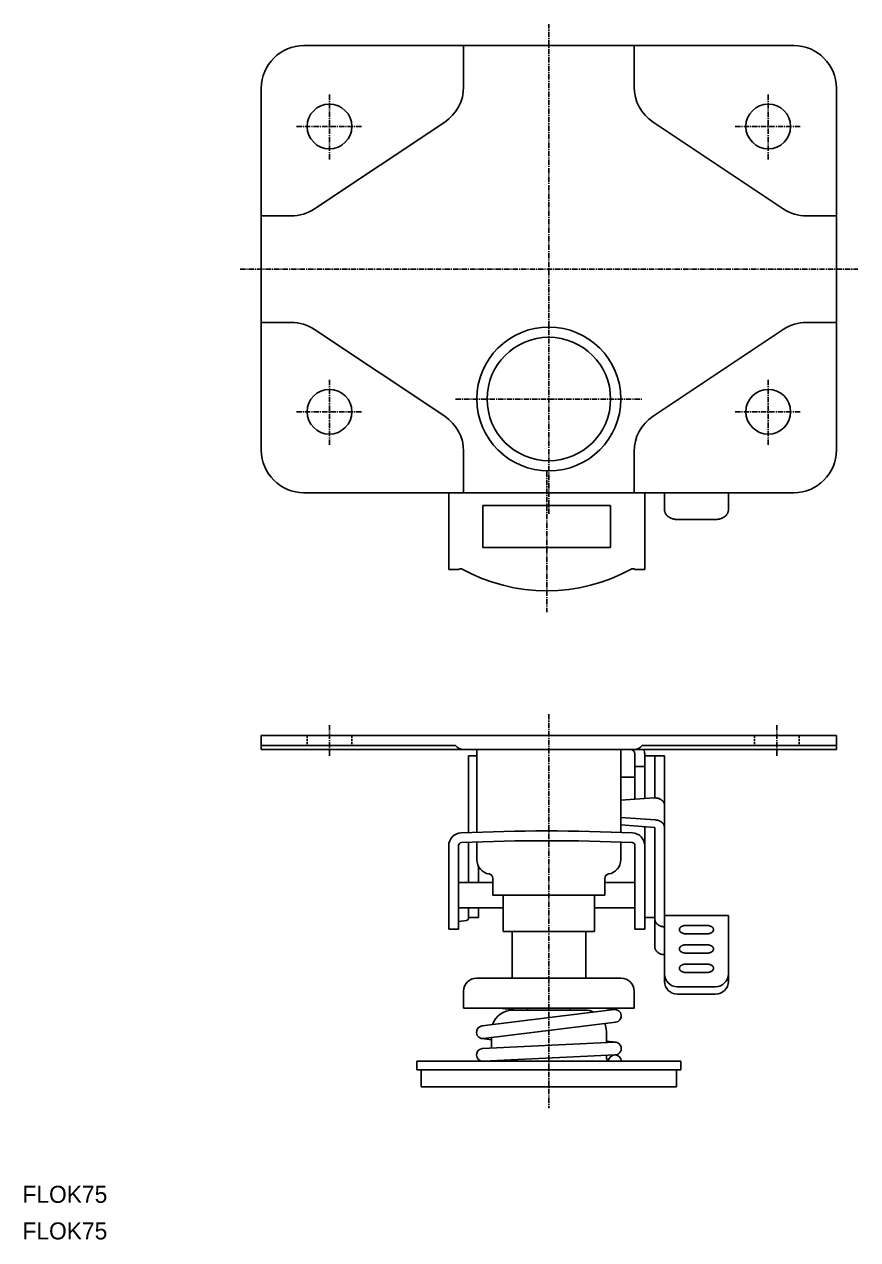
# Model space of a CAD drawing. Extents: x 0 to 501, y 0 to 285.
# Drawn here: x 0.4 to 196.1, y -0.1 to 285.4 of the extents above; entities that cross this region are included whole.
import ezdxf

# ---------------------------------------------------------------- set-up
doc = ezdxf.new("R2010")
doc.units = 0
doc.linetypes.add('CENTER', pattern=[2, 1.25, -0.25, 0.25, -0.25])
doc.linetypes.add('DASHED', pattern=[0.75, 0.5, -0.25])
doc.layers.get('0').update_dxf_attribs({"linetype": 'CONTINUOUS'})
doc.layers.add('CENTER', color=1, linetype='CENTER')

msp = doc.modelspace()

# ---------------------------------------------------------------- linework, layer by layer
at = {"color": 7, "linetype": 'CONTINUOUS'}
for p, q in [((66.08, 280.37), (181.08, 280.37)), ((103.58, 280.37), (103.58, 270.72)), ((143.58, 280.37), (143.58, 270.72)), ((56.08, 185.37), (56.08, 270.37)), ((191.08, 270.37), (191.08, 185.37)), ((99.13, 262.4), (68.6, 242.05)), ((148.04, 262.4), (178.56, 242.05)), ((56.08, 240.37), (63.05, 240.37)), ((191.08, 240.37), (184.11, 240.37)), ((56.08, 215.37), (63.05, 215.37)), ((191.08, 215.37), (184.11, 215.37)), ((99.13, 193.34), (68.6, 213.69)), ((148.04, 193.34), (178.56, 213.69)), ((103.58, 175.37), (103.58, 185.02)), ((143.58, 175.37), (143.58, 185.02)), ((181.08, 175.37), (66.08, 175.37)), ((100.08, 157.31), (100.08, 175.37)), ((146.08, 157.31), (146.08, 175.37)), ((150.73, 175.37), (150.73, 171.37)), ((165.73, 171.37), (165.73, 175.37)), ((138.08, 172.37), (108.08, 172.37)), ((108.08, 162.5), (108.08, 172.37)), ((138.08, 162.5), (138.08, 172.37)), ((153.73, 169.08), (162.73, 169.08)), ((108.08, 162.5), (138.08, 162.5)), ((102.38, 157.31), (100.08, 157.31)), ((143.78, 157.31), (146.08, 157.31)), ((191.08, 118.34), (56.08, 118.34)), ((56.08, 115.04), (56.08, 118.34)), ((191.08, 118.34), (191.08, 115.04)), ((101.69, 116.04), (56.08, 116.04)), ((191.08, 115.04), (56.08, 115.04)), ((106.68, 115.04), (106.68, 95.63)), ((140.48, 115.04), (140.48, 95.59)), ((191.08, 116.04), (145.48, 116.04)), ((106.68, 113.54), (104.73, 113.54)), ((104.73, 95.55), (104.73, 113.54)), ((143.78, 103.37), (143.78, 114.04)), ((146.08, 114.04), (146.08, 103.54)), ((146.13, 113.54), (148.43, 113.54)), ((146.13, 103.54), (146.13, 113.54)), ((148.43, 113.54), (150.73, 113.54)), ((148.43, 113.54), (148.43, 103.7)), ((150.73, 60.6), (150.73, 113.54)), ((143.78, 108.54), (140.48, 108.54)), ((146.08, 111.04), (143.78, 111.04)), ((146.08, 108.54), (146.13, 108.54)), ((140.48, 103.13), (148.21, 103.69)), ((140.48, 99.09), (148.65, 98.51)), ((140.48, 97.34), (148.43, 96.76)), ((146.13, 75.63), (146.13, 96.93)), ((148.43, 96.76), (148.43, 75.63)), ((100.08, 92.48), (100.08, 72.84)), ((102.38, 72.84), (102.38, 92.49)), ((104.68, 83.84), (104.68, 93.25)), ((104.73, 83.84), (104.73, 93.26)), ((106.68, 93.33), (106.68, 89.19)), ((140.48, 93.29), (140.48, 89.19)), ((143.78, 72.84), (143.78, 92.49)), ((146.08, 92.48), (146.08, 72.84)), ((107.03, 83.84), (107.03, 87.69)), ((102.38, 83.84), (110.43, 83.84)), ((110.43, 80.84), (110.43, 84.84)), ((136.73, 80.84), (136.73, 84.84)), ((143.78, 83.84), (136.73, 83.84)), ((110.43, 80.84), (136.73, 80.84)), ((112.88, 80.84), (112.88, 72.34)), ((134.28, 80.84), (134.28, 72.34)), ((102.38, 77.84), (112.88, 77.84)), ((104.68, 75.39), (104.68, 77.84)), ((104.73, 75.63), (104.73, 77.84)), ((107.03, 75.63), (107.03, 77.84)), ((134.28, 77.84), (143.78, 77.84)), ((102.38, 74.68), (104.24, 74.89)), ((107.03, 75.63), (104.73, 75.63)), ((148.43, 75.63), (146.13, 75.63)), ((148.43, 75.63), (148.43, 68.82)), ((150.73, 76.11), (165.73, 76.11)), ((165.73, 76.11), (165.73, 60.6)), ((100.08, 72.84), (102.38, 72.84)), ((112.88, 72.34), (134.28, 72.34)), ((114.93, 72.34), (114.93, 61.34)), ((132.23, 72.34), (132.23, 61.34)), ((146.08, 72.84), (143.78, 72.84)), ((155.73, 73.73), (160.73, 73.73)), ((160.73, 71.78), (155.73, 71.78)), ((155.73, 69.19), (160.73, 69.19)), ((160.73, 67.25), (155.73, 67.25)), ((155.73, 64.65), (160.73, 64.65)), ((140.58, 61.34), (106.58, 61.34)), ((160.73, 62.71), (155.73, 62.71)), ((103.58, 58.34), (103.58, 54.34)), ((143.58, 58.34), (143.58, 54.34)), ((153.73, 59.36), (162.73, 59.36)), ((162.73, 57.6), (153.73, 57.6)), ((103.58, 54.34), (143.58, 54.34)), ((116.08, 53.84), (112.03, 54.34)), ((118.58, 54.34), (118.58, 53.84)), ((128.58, 54.34), (128.58, 53.84)), ((136.48, 54.34), (139.27, 54)), ((107.9, 50.16), (138.9, 54)), ((115.08, 53.84), (132.08, 53.84)), ((139.27, 51.02), (108.27, 47.18)), ((137.08, 46.24), (137.08, 48.84)), ((110.08, 46.91), (107.9, 47.18)), ((108.01, 44.84), (139.01, 46.34)), ((110.08, 44.94), (110.08, 47.41)), ((137.08, 46.6), (139.27, 46.33)), ((139.16, 43.34), (108.16, 41.84)), ((137.08, 42.84), (137.08, 43.24)), ((92.58, 41.84), (154.58, 41.84)), ((92.58, 39.84), (92.58, 41.84)), ((154.58, 39.84), (154.58, 41.84)), ((92.58, 39.84), (154.58, 39.84)), ((93.58, 35.84), (93.58, 39.84)), ((153.58, 35.84), (153.58, 39.84)), ((153.58, 35.84), (93.58, 35.84))]:
    msp.add_line(p, q, dxfattribs=at)
at = {"color": 3, "linetype": 'DASHED'}
for p, q in [((66.83, 118.34), (66.83, 116.04)), ((77.33, 118.34), (77.33, 116.04)), ((171.83, 118.34), (171.83, 116.04)), ((182.33, 118.34), (182.33, 116.04))]:
    msp.add_line(p, q, dxfattribs=at)
at = {"color": 7, "linetype": 'CONTINUOUS'}
for points in [[(150.73, 171.37, 0), (150.73, 171.34, 0), (150.73, 171.31, 0), (150.74, 171.28, 0), (150.74, 171.26, 0), (150.74, 171.23, 0), (150.74, 171.2, 0), (150.74, 171.17, 0), (150.75, 171.15, 0), (150.75, 171.12, 0), (150.75, 171.09, 0), (150.76, 171.06, 0), (150.76, 171.03, 0), (150.77, 171.01, 0), (150.78, 170.98, 0), (150.78, 170.95, 0), (150.79, 170.92, 0), (150.8, 170.9, 0), (150.81, 170.87, 0), (150.81, 170.84, 0), (150.82, 170.81, 0), (150.83, 170.79, 0), (150.84, 170.76, 0), (150.85, 170.73, 0), (150.86, 170.71, 0), (150.87, 170.68, 0), (150.88, 170.65, 0), (150.9, 170.62, 0), (150.91, 170.6, 0), (150.92, 170.57, 0), (150.93, 170.55, 0), (150.95, 170.52, 0), (150.96, 170.49, 0), (150.97, 170.47, 0), (150.99, 170.44, 0), (151, 170.42, 0), (151.02, 170.39, 0), (151.04, 170.37, 0), (151.05, 170.34, 0), (151.07, 170.32, 0), (151.09, 170.29, 0), (151.1, 170.27, 0), (151.12, 170.24, 0), (151.14, 170.22, 0), (151.16, 170.19, 0), (151.18, 170.17, 0), (151.2, 170.15, 0), (151.22, 170.12, 0), (151.24, 170.1, 0), (151.26, 170.08, 0), (151.28, 170.05, 0), (151.3, 170.03, 0), (151.32, 170.01, 0), (151.34, 169.99, 0), (151.37, 169.96, 0), (151.39, 169.94, 0), (151.41, 169.92, 0), (151.44, 169.9, 0), (151.46, 169.88, 0), (151.49, 169.85, 0), (151.51, 169.84, 0), (151.53, 169.81, 0), (151.56, 169.79, 0), (151.59, 169.77, 0), (151.61, 169.75, 0), (151.64, 169.73, 0), (151.66, 169.71, 0), (151.69, 169.69, 0), (151.72, 169.68, 0), (151.75, 169.66, 0), (151.77, 169.64, 0), (151.8, 169.62, 0), (151.83, 169.6, 0), (151.86, 169.59, 0), (151.89, 169.57, 0), (151.92, 169.55, 0), (151.94, 169.53, 0), (151.97, 169.52, 0), (152, 169.5, 0), (152.03, 169.49, 0), (152.07, 169.47, 0), (152.1, 169.45, 0), (152.13, 169.44, 0), (152.16, 169.42, 0), (152.19, 169.41, 0), (152.22, 169.4, 0), (152.25, 169.38, 0), (152.29, 169.37, 0), (152.32, 169.35, 0), (152.35, 169.34, 0), (152.38, 169.33, 0), (152.42, 169.32, 0), (152.45, 169.3, 0), (152.48, 169.29, 0), (152.52, 169.28, 0), (152.55, 169.27, 0), (152.59, 169.26, 0), (152.62, 169.25, 0), (152.65, 169.24, 0), (152.69, 169.23, 0), (152.72, 169.22, 0), (152.76, 169.21, 0), (152.79, 169.2, 0), (152.83, 169.19, 0), (152.86, 169.18, 0), (152.9, 169.18, 0), (152.93, 169.17, 0), (152.97, 169.16, 0), (153, 169.15, 0), (153.04, 169.15, 0), (153.07, 169.14, 0), (153.11, 169.13, 0), (153.15, 169.13, 0), (153.18, 169.12, 0), (153.22, 169.12, 0), (153.26, 169.11, 0), (153.29, 169.11, 0), (153.33, 169.1, 0), (153.37, 169.1, 0), (153.4, 169.1, 0), (153.44, 169.09, 0), (153.47, 169.09, 0), (153.51, 169.09, 0), (153.55, 169.09, 0), (153.59, 169.09, 0), (153.62, 169.09, 0), (153.66, 169.09, 0), (153.7, 169.08, 0), (153.73, 169.08, 0)], [(162.73, 169.08, 0), (162.77, 169.08, 0), (162.81, 169.09, 0), (162.84, 169.09, 0), (162.88, 169.09, 0), (162.92, 169.09, 0), (162.95, 169.09, 0), (162.99, 169.09, 0), (163.03, 169.09, 0), (163.06, 169.1, 0), (163.1, 169.1, 0), (163.14, 169.1, 0), (163.17, 169.11, 0), (163.21, 169.11, 0), (163.25, 169.12, 0), (163.28, 169.12, 0), (163.32, 169.13, 0), (163.35, 169.13, 0), (163.39, 169.14, 0), (163.43, 169.15, 0), (163.46, 169.15, 0), (163.5, 169.16, 0), (163.53, 169.17, 0), (163.57, 169.18, 0), (163.6, 169.18, 0), (163.64, 169.19, 0), (163.67, 169.2, 0), (163.71, 169.21, 0), (163.74, 169.22, 0), (163.78, 169.23, 0), (163.81, 169.24, 0), (163.85, 169.25, 0), (163.88, 169.26, 0), (163.91, 169.27, 0), (163.95, 169.28, 0), (163.98, 169.29, 0), (164.01, 169.3, 0), (164.05, 169.32, 0), (164.08, 169.33, 0), (164.11, 169.34, 0), (164.15, 169.35, 0), (164.18, 169.37, 0), (164.21, 169.38, 0), (164.24, 169.4, 0), (164.28, 169.41, 0), (164.31, 169.42, 0), (164.34, 169.44, 0), (164.37, 169.45, 0), (164.4, 169.47, 0), (164.43, 169.49, 0), (164.46, 169.5, 0), (164.49, 169.52, 0), (164.52, 169.53, 0), (164.55, 169.55, 0), (164.58, 169.57, 0), (164.61, 169.59, 0), (164.64, 169.6, 0), (164.66, 169.62, 0), (164.69, 169.64, 0), (164.72, 169.66, 0), (164.75, 169.68, 0), (164.77, 169.69, 0), (164.8, 169.71, 0), (164.83, 169.73, 0), (164.85, 169.75, 0), (164.88, 169.77, 0), (164.91, 169.79, 0), (164.93, 169.81, 0), (164.96, 169.84, 0), (164.98, 169.85, 0), (165, 169.88, 0), (165.03, 169.9, 0), (165.05, 169.92, 0), (165.07, 169.94, 0), (165.1, 169.96, 0), (165.12, 169.99, 0), (165.14, 170.01, 0), (165.16, 170.03, 0), (165.19, 170.05, 0), (165.21, 170.08, 0), (165.23, 170.1, 0), (165.25, 170.12, 0), (165.27, 170.15, 0), (165.29, 170.17, 0), (165.31, 170.19, 0), (165.32, 170.22, 0), (165.34, 170.24, 0), (165.36, 170.27, 0), (165.38, 170.29, 0), (165.4, 170.32, 0), (165.41, 170.34, 0), (165.43, 170.37, 0), (165.44, 170.39, 0), (165.46, 170.42, 0), (165.47, 170.44, 0), (165.49, 170.47, 0), (165.5, 170.49, 0), (165.52, 170.52, 0), (165.53, 170.55, 0), (165.54, 170.57, 0), (165.56, 170.6, 0), (165.57, 170.62, 0), (165.58, 170.65, 0), (165.59, 170.68, 0), (165.6, 170.71, 0), (165.61, 170.73, 0), (165.62, 170.76, 0), (165.63, 170.79, 0), (165.64, 170.81, 0), (165.65, 170.84, 0), (165.66, 170.87, 0), (165.67, 170.9, 0), (165.68, 170.92, 0), (165.68, 170.95, 0), (165.69, 170.98, 0), (165.69, 171.01, 0), (165.7, 171.03, 0), (165.71, 171.06, 0), (165.71, 171.09, 0), (165.71, 171.12, 0), (165.72, 171.15, 0), (165.72, 171.17, 0), (165.72, 171.2, 0), (165.73, 171.23, 0), (165.73, 171.26, 0), (165.73, 171.28, 0), (165.73, 171.31, 0), (165.73, 171.34, 0), (165.73, 171.37, 0)], [(103.08, 157.52, 0), (103.07, 157.52, 0), (103.06, 157.52, 0), (103.06, 157.52, 0), (103.05, 157.52, 0), (103.04, 157.52, 0), (103.03, 157.52, 0), (103.02, 157.52, 0), (103.01, 157.52, 0), (103, 157.52, 0), (103, 157.52, 0), (102.99, 157.52, 0), (102.98, 157.52, 0), (102.97, 157.52, 0), (102.96, 157.52, 0), (102.95, 157.52, 0), (102.95, 157.52, 0), (102.94, 157.52, 0), (102.93, 157.52, 0), (102.92, 157.51, 0), (102.91, 157.51, 0), (102.9, 157.51, 0), (102.9, 157.51, 0), (102.89, 157.51, 0), (102.88, 157.51, 0), (102.87, 157.51, 0), (102.86, 157.51, 0), (102.86, 157.51, 0), (102.85, 157.51, 0), (102.84, 157.51, 0), (102.83, 157.51, 0), (102.82, 157.51, 0), (102.81, 157.5, 0), (102.81, 157.5, 0), (102.8, 157.5, 0), (102.79, 157.5, 0), (102.78, 157.5, 0), (102.78, 157.5, 0), (102.77, 157.5, 0), (102.76, 157.5, 0), (102.75, 157.5, 0), (102.75, 157.5, 0), (102.74, 157.49, 0), (102.73, 157.49, 0), (102.72, 157.49, 0), (102.72, 157.49, 0), (102.71, 157.49, 0), (102.7, 157.49, 0), (102.69, 157.49, 0), (102.69, 157.49, 0), (102.68, 157.48, 0), (102.67, 157.48, 0), (102.67, 157.48, 0), (102.66, 157.48, 0), (102.65, 157.48, 0), (102.64, 157.48, 0), (102.64, 157.47, 0), (102.63, 157.47, 0), (102.62, 157.47, 0), (102.62, 157.47, 0), (102.61, 157.47, 0), (102.61, 157.47, 0), (102.6, 157.46, 0), (102.59, 157.46, 0), (102.59, 157.46, 0), (102.58, 157.46, 0), (102.58, 157.46, 0), (102.57, 157.46, 0), (102.56, 157.45, 0), (102.56, 157.45, 0), (102.55, 157.45, 0), (102.55, 157.45, 0), (102.54, 157.45, 0), (102.54, 157.44, 0), (102.53, 157.44, 0), (102.53, 157.44, 0), (102.52, 157.44, 0), (102.52, 157.44, 0), (102.51, 157.43, 0), (102.5, 157.43, 0), (102.5, 157.43, 0), (102.5, 157.43, 0), (102.49, 157.43, 0), (102.49, 157.42, 0), (102.48, 157.42, 0), (102.48, 157.42, 0), (102.47, 157.42, 0), (102.47, 157.41, 0), (102.47, 157.41, 0), (102.46, 157.41, 0), (102.46, 157.41, 0), (102.45, 157.41, 0), (102.45, 157.4, 0), (102.45, 157.4, 0), (102.44, 157.4, 0), (102.44, 157.4, 0), (102.44, 157.39, 0), (102.43, 157.39, 0), (102.43, 157.39, 0), (102.43, 157.39, 0), (102.42, 157.38, 0), (102.42, 157.38, 0), (102.42, 157.38, 0), (102.42, 157.38, 0), (102.41, 157.37, 0), (102.41, 157.37, 0), (102.41, 157.37, 0), (102.41, 157.37, 0), (102.4, 157.37, 0), (102.4, 157.36, 0), (102.4, 157.36, 0), (102.4, 157.36, 0), (102.4, 157.35, 0), (102.39, 157.35, 0), (102.39, 157.35, 0), (102.39, 157.35, 0), (102.39, 157.34, 0), (102.39, 157.34, 0), (102.39, 157.34, 0), (102.39, 157.34, 0), (102.39, 157.34, 0), (102.39, 157.33, 0), (102.38, 157.33, 0), (102.38, 157.33, 0), (102.38, 157.32, 0), (102.38, 157.32, 0), (102.38, 157.32, 0), (102.38, 157.32, 0), (102.38, 157.31, 0)], [(143.78, 157.31, 0), (143.78, 157.32, 0), (143.78, 157.32, 0), (143.78, 157.32, 0), (143.78, 157.32, 0), (143.78, 157.33, 0), (143.78, 157.33, 0), (143.78, 157.33, 0), (143.78, 157.34, 0), (143.78, 157.34, 0), (143.78, 157.34, 0), (143.78, 157.34, 0), (143.78, 157.34, 0), (143.77, 157.35, 0), (143.77, 157.35, 0), (143.77, 157.35, 0), (143.77, 157.35, 0), (143.77, 157.36, 0), (143.77, 157.36, 0), (143.76, 157.36, 0), (143.76, 157.37, 0), (143.76, 157.37, 0), (143.76, 157.37, 0), (143.75, 157.37, 0), (143.75, 157.37, 0), (143.75, 157.38, 0), (143.75, 157.38, 0), (143.74, 157.38, 0), (143.74, 157.38, 0), (143.74, 157.39, 0), (143.74, 157.39, 0), (143.73, 157.39, 0), (143.73, 157.39, 0), (143.73, 157.4, 0), (143.72, 157.4, 0), (143.72, 157.4, 0), (143.72, 157.4, 0), (143.71, 157.41, 0), (143.71, 157.41, 0), (143.7, 157.41, 0), (143.7, 157.41, 0), (143.7, 157.41, 0), (143.69, 157.42, 0), (143.69, 157.42, 0), (143.68, 157.42, 0), (143.68, 157.42, 0), (143.67, 157.43, 0), (143.67, 157.43, 0), (143.66, 157.43, 0), (143.66, 157.43, 0), (143.66, 157.43, 0), (143.65, 157.44, 0), (143.65, 157.44, 0), (143.64, 157.44, 0), (143.63, 157.44, 0), (143.63, 157.44, 0), (143.62, 157.45, 0), (143.62, 157.45, 0), (143.61, 157.45, 0), (143.61, 157.45, 0), (143.6, 157.45, 0), (143.59, 157.46, 0), (143.59, 157.46, 0), (143.58, 157.46, 0), (143.58, 157.46, 0), (143.57, 157.46, 0), (143.56, 157.46, 0), (143.56, 157.47, 0), (143.55, 157.47, 0), (143.55, 157.47, 0), (143.54, 157.47, 0), (143.53, 157.47, 0), (143.53, 157.47, 0), (143.52, 157.48, 0), (143.51, 157.48, 0), (143.51, 157.48, 0), (143.5, 157.48, 0), (143.49, 157.48, 0), (143.49, 157.48, 0), (143.48, 157.49, 0), (143.47, 157.49, 0), (143.46, 157.49, 0), (143.46, 157.49, 0), (143.45, 157.49, 0), (143.44, 157.49, 0), (143.44, 157.49, 0), (143.43, 157.49, 0), (143.42, 157.5, 0), (143.41, 157.5, 0), (143.41, 157.5, 0), (143.4, 157.5, 0), (143.39, 157.5, 0), (143.38, 157.5, 0), (143.37, 157.5, 0), (143.37, 157.5, 0), (143.36, 157.5, 0), (143.35, 157.5, 0), (143.34, 157.51, 0), (143.33, 157.51, 0), (143.33, 157.51, 0), (143.32, 157.51, 0), (143.31, 157.51, 0), (143.3, 157.51, 0), (143.29, 157.51, 0), (143.29, 157.51, 0), (143.28, 157.51, 0), (143.27, 157.51, 0), (143.26, 157.51, 0), (143.25, 157.51, 0), (143.24, 157.51, 0), (143.24, 157.52, 0), (143.23, 157.52, 0), (143.22, 157.52, 0), (143.21, 157.52, 0), (143.2, 157.52, 0), (143.19, 157.52, 0), (143.19, 157.52, 0), (143.18, 157.52, 0), (143.17, 157.52, 0), (143.16, 157.52, 0), (143.15, 157.52, 0), (143.14, 157.52, 0), (143.13, 157.52, 0), (143.12, 157.52, 0), (143.12, 157.52, 0), (143.11, 157.52, 0), (143.1, 157.52, 0), (143.09, 157.52, 0), (143.08, 157.52, 0)], [(150.73, 101.95, 0), (150.73, 101.97, 0), (150.73, 102, 0), (150.73, 102.02, 0), (150.73, 102.04, 0), (150.73, 102.06, 0), (150.73, 102.09, 0), (150.72, 102.11, 0), (150.72, 102.13, 0), (150.72, 102.15, 0), (150.71, 102.18, 0), (150.71, 102.2, 0), (150.71, 102.22, 0), (150.7, 102.24, 0), (150.69, 102.27, 0), (150.69, 102.29, 0), (150.68, 102.31, 0), (150.68, 102.33, 0), (150.67, 102.36, 0), (150.66, 102.38, 0), (150.66, 102.4, 0), (150.65, 102.42, 0), (150.64, 102.44, 0), (150.63, 102.47, 0), (150.62, 102.49, 0), (150.61, 102.51, 0), (150.6, 102.53, 0), (150.59, 102.55, 0), (150.58, 102.57, 0), (150.57, 102.59, 0), (150.56, 102.62, 0), (150.55, 102.64, 0), (150.54, 102.66, 0), (150.52, 102.68, 0), (150.51, 102.7, 0), (150.5, 102.72, 0), (150.49, 102.74, 0), (150.47, 102.76, 0), (150.46, 102.78, 0), (150.44, 102.8, 0), (150.43, 102.82, 0), (150.41, 102.84, 0), (150.4, 102.86, 0), (150.38, 102.88, 0), (150.37, 102.9, 0), (150.35, 102.92, 0), (150.33, 102.94, 0), (150.31, 102.95, 0), (150.3, 102.97, 0), (150.28, 102.99, 0), (150.26, 103.01, 0), (150.24, 103.03, 0), (150.22, 103.05, 0), (150.21, 103.06, 0), (150.19, 103.08, 0), (150.17, 103.1, 0), (150.15, 103.12, 0), (150.13, 103.13, 0), (150.11, 103.15, 0), (150.09, 103.17, 0), (150.07, 103.18, 0), (150.04, 103.2, 0), (150.02, 103.21, 0), (150, 103.23, 0), (149.98, 103.25, 0), (149.96, 103.26, 0), (149.94, 103.28, 0), (149.91, 103.29, 0), (149.89, 103.31, 0), (149.87, 103.32, 0), (149.84, 103.33, 0), (149.82, 103.35, 0), (149.79, 103.36, 0), (149.77, 103.37, 0), (149.75, 103.39, 0), (149.72, 103.4, 0), (149.7, 103.41, 0), (149.67, 103.42, 0), (149.65, 103.44, 0), (149.62, 103.45, 0), (149.59, 103.46, 0), (149.57, 103.47, 0), (149.54, 103.48, 0), (149.52, 103.49, 0), (149.49, 103.5, 0), (149.46, 103.52, 0), (149.44, 103.53, 0), (149.41, 103.53, 0), (149.38, 103.54, 0), (149.35, 103.55, 0), (149.33, 103.56, 0), (149.3, 103.57, 0), (149.27, 103.58, 0), (149.24, 103.59, 0), (149.22, 103.6, 0), (149.19, 103.6, 0), (149.16, 103.61, 0), (149.13, 103.62, 0), (149.1, 103.62, 0), (149.07, 103.63, 0), (149.04, 103.64, 0), (149.01, 103.64, 0), (148.99, 103.65, 0), (148.96, 103.65, 0), (148.93, 103.66, 0), (148.9, 103.66, 0), (148.87, 103.67, 0), (148.84, 103.67, 0), (148.81, 103.68, 0), (148.78, 103.68, 0), (148.75, 103.68, 0), (148.72, 103.69, 0), (148.69, 103.69, 0), (148.66, 103.69, 0), (148.63, 103.69, 0), (148.6, 103.7, 0), (148.57, 103.7, 0), (148.54, 103.7, 0), (148.51, 103.7, 0), (148.48, 103.7, 0), (148.45, 103.7, 0), (148.42, 103.7, 0), (148.39, 103.7, 0), (148.36, 103.7, 0), (148.33, 103.7, 0), (148.3, 103.7, 0), (148.27, 103.7, 0), (148.24, 103.69, 0), (148.21, 103.69, 0)], [(150.73, 96.76, 0), (150.73, 96.78, 0), (150.73, 96.8, 0), (150.73, 96.82, 0), (150.73, 96.84, 0), (150.73, 96.86, 0), (150.73, 96.88, 0), (150.72, 96.9, 0), (150.72, 96.92, 0), (150.72, 96.94, 0), (150.72, 96.96, 0), (150.71, 96.98, 0), (150.71, 97, 0), (150.71, 97.03, 0), (150.7, 97.05, 0), (150.7, 97.06, 0), (150.69, 97.08, 0), (150.69, 97.1, 0), (150.68, 97.12, 0), (150.68, 97.14, 0), (150.67, 97.16, 0), (150.66, 97.18, 0), (150.66, 97.2, 0), (150.65, 97.22, 0), (150.65, 97.24, 0), (150.64, 97.26, 0), (150.63, 97.28, 0), (150.62, 97.3, 0), (150.61, 97.32, 0), (150.6, 97.34, 0), (150.6, 97.36, 0), (150.59, 97.38, 0), (150.58, 97.4, 0), (150.57, 97.41, 0), (150.56, 97.43, 0), (150.55, 97.45, 0), (150.54, 97.47, 0), (150.53, 97.49, 0), (150.51, 97.51, 0), (150.5, 97.53, 0), (150.49, 97.54, 0), (150.48, 97.56, 0), (150.47, 97.58, 0), (150.46, 97.6, 0), (150.44, 97.61, 0), (150.43, 97.63, 0), (150.42, 97.65, 0), (150.4, 97.67, 0), (150.39, 97.68, 0), (150.37, 97.7, 0), (150.36, 97.72, 0), (150.34, 97.74, 0), (150.33, 97.75, 0), (150.31, 97.77, 0), (150.3, 97.79, 0), (150.28, 97.8, 0), (150.27, 97.82, 0), (150.25, 97.83, 0), (150.24, 97.85, 0), (150.22, 97.87, 0), (150.2, 97.88, 0), (150.19, 97.9, 0), (150.17, 97.91, 0), (150.15, 97.93, 0), (150.13, 97.94, 0), (150.12, 97.96, 0), (150.1, 97.97, 0), (150.08, 97.99, 0), (150.06, 98, 0), (150.04, 98.02, 0), (150.02, 98.03, 0), (150, 98.04, 0), (149.98, 98.06, 0), (149.96, 98.07, 0), (149.94, 98.08, 0), (149.92, 98.1, 0), (149.9, 98.11, 0), (149.88, 98.12, 0), (149.86, 98.14, 0), (149.84, 98.15, 0), (149.82, 98.16, 0), (149.8, 98.17, 0), (149.78, 98.18, 0), (149.75, 98.2, 0), (149.73, 98.21, 0), (149.71, 98.22, 0), (149.69, 98.23, 0), (149.67, 98.24, 0), (149.64, 98.25, 0), (149.62, 98.26, 0), (149.6, 98.27, 0), (149.58, 98.28, 0), (149.55, 98.29, 0), (149.53, 98.3, 0), (149.51, 98.31, 0), (149.48, 98.32, 0), (149.46, 98.33, 0), (149.44, 98.34, 0), (149.41, 98.35, 0), (149.39, 98.36, 0), (149.36, 98.36, 0), (149.34, 98.37, 0), (149.31, 98.38, 0), (149.29, 98.39, 0), (149.26, 98.4, 0), (149.24, 98.4, 0), (149.22, 98.41, 0), (149.19, 98.42, 0), (149.16, 98.42, 0), (149.14, 98.43, 0), (149.11, 98.44, 0), (149.09, 98.44, 0), (149.06, 98.45, 0), (149.04, 98.45, 0), (149.01, 98.46, 0), (148.99, 98.46, 0), (148.96, 98.47, 0), (148.94, 98.47, 0), (148.91, 98.48, 0), (148.88, 98.48, 0), (148.86, 98.48, 0), (148.83, 98.49, 0), (148.81, 98.49, 0), (148.78, 98.49, 0), (148.75, 98.5, 0), (148.73, 98.5, 0), (148.7, 98.5, 0), (148.67, 98.5, 0), (148.65, 98.51, 0)], [(148.43, 75.37, 0), (148.43, 75.35, 0), (148.43, 75.32, 0), (148.43, 75.3, 0), (148.44, 75.28, 0), (148.44, 75.25, 0), (148.44, 75.23, 0), (148.44, 75.2, 0), (148.44, 75.18, 0), (148.45, 75.16, 0), (148.45, 75.13, 0), (148.45, 75.11, 0), (148.46, 75.09, 0), (148.46, 75.06, 0), (148.47, 75.04, 0), (148.47, 75.02, 0), (148.48, 74.99, 0), (148.48, 74.97, 0), (148.49, 74.95, 0), (148.5, 74.92, 0), (148.5, 74.9, 0), (148.51, 74.88, 0), (148.52, 74.85, 0), (148.52, 74.83, 0), (148.53, 74.81, 0), (148.54, 74.78, 0), (148.55, 74.76, 0), (148.56, 74.74, 0), (148.57, 74.72, 0), (148.58, 74.69, 0), (148.59, 74.67, 0), (148.6, 74.65, 0), (148.61, 74.63, 0), (148.62, 74.61, 0), (148.63, 74.58, 0), (148.64, 74.56, 0), (148.65, 74.54, 0), (148.67, 74.52, 0), (148.68, 74.5, 0), (148.69, 74.48, 0), (148.7, 74.45, 0), (148.72, 74.43, 0), (148.73, 74.41, 0), (148.75, 74.39, 0), (148.76, 74.37, 0), (148.77, 74.35, 0), (148.79, 74.33, 0), (148.81, 74.31, 0), (148.82, 74.29, 0), (148.84, 74.27, 0), (148.85, 74.25, 0), (148.87, 74.23, 0), (148.88, 74.21, 0), (148.9, 74.19, 0), (148.92, 74.17, 0), (148.94, 74.16, 0), (148.96, 74.14, 0), (148.97, 74.12, 0), (148.99, 74.1, 0), (149.01, 74.08, 0), (149.03, 74.07, 0), (149.05, 74.05, 0), (149.07, 74.03, 0), (149.09, 74.01, 0), (149.11, 74, 0), (149.13, 73.98, 0), (149.15, 73.96, 0), (149.17, 73.95, 0), (149.19, 73.93, 0), (149.21, 73.91, 0), (149.23, 73.9, 0), (149.25, 73.88, 0), (149.27, 73.87, 0), (149.29, 73.85, 0), (149.32, 73.84, 0), (149.34, 73.82, 0), (149.36, 73.81, 0), (149.38, 73.79, 0), (149.41, 73.78, 0), (149.43, 73.77, 0), (149.46, 73.75, 0), (149.48, 73.74, 0), (149.5, 73.73, 0), (149.53, 73.72, 0), (149.55, 73.7, 0), (149.57, 73.69, 0), (149.6, 73.68, 0), (149.62, 73.67, 0), (149.65, 73.66, 0), (149.67, 73.64, 0), (149.7, 73.63, 0), (149.72, 73.62, 0), (149.75, 73.61, 0), (149.78, 73.6, 0), (149.8, 73.59, 0), (149.83, 73.58, 0), (149.85, 73.57, 0), (149.88, 73.57, 0), (149.91, 73.56, 0), (149.93, 73.55, 0), (149.96, 73.54, 0), (149.98, 73.53, 0), (150.01, 73.52, 0), (150.04, 73.52, 0), (150.06, 73.51, 0), (150.09, 73.5, 0), (150.12, 73.5, 0), (150.15, 73.49, 0), (150.17, 73.48, 0), (150.2, 73.48, 0), (150.23, 73.47, 0), (150.26, 73.47, 0), (150.28, 73.46, 0), (150.31, 73.46, 0), (150.34, 73.45, 0), (150.37, 73.45, 0), (150.4, 73.45, 0), (150.42, 73.44, 0), (150.45, 73.44, 0), (150.48, 73.44, 0), (150.51, 73.44, 0), (150.53, 73.43, 0), (150.56, 73.43, 0), (150.59, 73.43, 0), (150.62, 73.43, 0), (150.65, 73.43, 0), (150.68, 73.43, 0), (150.7, 73.43, 0), (150.73, 73.43, 0)], [(155.73, 73.73, 0), (155.7, 73.73, 0), (155.66, 73.73, 0), (155.62, 73.73, 0), (155.59, 73.72, 0), (155.55, 73.72, 0), (155.51, 73.72, 0), (155.48, 73.72, 0), (155.44, 73.71, 0), (155.4, 73.71, 0), (155.37, 73.7, 0), (155.33, 73.69, 0), (155.3, 73.69, 0), (155.26, 73.68, 0), (155.23, 73.67, 0), (155.19, 73.66, 0), (155.16, 73.66, 0), (155.12, 73.65, 0), (155.09, 73.64, 0), (155.06, 73.63, 0), (155.03, 73.61, 0), (154.99, 73.6, 0), (154.96, 73.59, 0), (154.93, 73.58, 0), (154.9, 73.57, 0), (154.87, 73.55, 0), (154.84, 73.54, 0), (154.81, 73.52, 0), (154.78, 73.51, 0), (154.75, 73.49, 0), (154.72, 73.48, 0), (154.7, 73.46, 0), (154.67, 73.44, 0), (154.65, 73.43, 0), (154.62, 73.41, 0), (154.6, 73.39, 0), (154.57, 73.37, 0), (154.55, 73.36, 0), (154.53, 73.34, 0), (154.51, 73.32, 0), (154.49, 73.3, 0), (154.47, 73.28, 0), (154.45, 73.26, 0), (154.43, 73.24, 0), (154.41, 73.22, 0), (154.39, 73.19, 0), (154.38, 73.17, 0), (154.36, 73.15, 0), (154.35, 73.13, 0), (154.33, 73.11, 0), (154.32, 73.08, 0), (154.31, 73.06, 0), (154.3, 73.04, 0), (154.29, 73.02, 0), (154.28, 72.99, 0), (154.27, 72.97, 0), (154.26, 72.95, 0), (154.25, 72.92, 0), (154.25, 72.9, 0), (154.24, 72.88, 0), (154.24, 72.85, 0), (154.24, 72.83, 0), (154.23, 72.8, 0), (154.23, 72.78, 0), (154.23, 72.76, 0), (154.23, 72.73, 0), (154.23, 72.71, 0), (154.24, 72.69, 0), (154.24, 72.66, 0), (154.24, 72.64, 0), (154.25, 72.61, 0), (154.25, 72.59, 0), (154.26, 72.57, 0), (154.27, 72.54, 0), (154.28, 72.52, 0), (154.29, 72.5, 0), (154.3, 72.47, 0), (154.31, 72.45, 0), (154.32, 72.43, 0), (154.33, 72.41, 0), (154.35, 72.38, 0), (154.36, 72.36, 0), (154.38, 72.34, 0), (154.39, 72.32, 0), (154.41, 72.3, 0), (154.43, 72.28, 0), (154.45, 72.26, 0), (154.47, 72.24, 0), (154.49, 72.22, 0), (154.51, 72.2, 0), (154.53, 72.18, 0), (154.55, 72.16, 0), (154.57, 72.14, 0), (154.6, 72.12, 0), (154.62, 72.1, 0), (154.65, 72.09, 0), (154.67, 72.07, 0), (154.7, 72.05, 0), (154.72, 72.04, 0), (154.75, 72.02, 0), (154.78, 72.01, 0), (154.81, 71.99, 0), (154.84, 71.98, 0), (154.87, 71.96, 0), (154.9, 71.95, 0), (154.93, 71.94, 0), (154.96, 71.92, 0), (154.99, 71.91, 0), (155.03, 71.9, 0), (155.06, 71.89, 0), (155.09, 71.88, 0), (155.12, 71.87, 0), (155.16, 71.86, 0), (155.19, 71.85, 0), (155.23, 71.84, 0), (155.26, 71.83, 0), (155.3, 71.83, 0), (155.33, 71.82, 0), (155.37, 71.81, 0), (155.4, 71.81, 0), (155.44, 71.8, 0), (155.48, 71.8, 0), (155.51, 71.8, 0), (155.55, 71.79, 0), (155.59, 71.79, 0), (155.62, 71.79, 0), (155.66, 71.79, 0), (155.7, 71.78, 0), (155.73, 71.78, 0)], [(160.73, 71.78, 0), (160.77, 71.78, 0), (160.81, 71.79, 0), (160.84, 71.79, 0), (160.88, 71.79, 0), (160.92, 71.79, 0), (160.95, 71.8, 0), (160.99, 71.8, 0), (161.03, 71.8, 0), (161.06, 71.81, 0), (161.1, 71.81, 0), (161.13, 71.82, 0), (161.17, 71.83, 0), (161.2, 71.83, 0), (161.24, 71.84, 0), (161.27, 71.85, 0), (161.31, 71.86, 0), (161.34, 71.87, 0), (161.37, 71.88, 0), (161.41, 71.89, 0), (161.44, 71.9, 0), (161.47, 71.91, 0), (161.5, 71.92, 0), (161.53, 71.94, 0), (161.57, 71.95, 0), (161.6, 71.96, 0), (161.63, 71.98, 0), (161.66, 71.99, 0), (161.68, 72.01, 0), (161.71, 72.02, 0), (161.74, 72.04, 0), (161.77, 72.05, 0), (161.79, 72.07, 0), (161.82, 72.09, 0), (161.84, 72.1, 0), (161.87, 72.12, 0), (161.89, 72.14, 0), (161.91, 72.16, 0), (161.94, 72.18, 0), (161.96, 72.2, 0), (161.98, 72.22, 0), (162, 72.24, 0), (162.02, 72.26, 0), (162.04, 72.28, 0), (162.06, 72.3, 0), (162.07, 72.32, 0), (162.09, 72.34, 0), (162.1, 72.36, 0), (162.12, 72.38, 0), (162.13, 72.41, 0), (162.15, 72.43, 0), (162.16, 72.45, 0), (162.17, 72.47, 0), (162.18, 72.5, 0), (162.19, 72.52, 0), (162.2, 72.54, 0), (162.2, 72.57, 0), (162.21, 72.59, 0), (162.22, 72.61, 0), (162.22, 72.64, 0), (162.22, 72.66, 0), (162.23, 72.69, 0), (162.23, 72.71, 0), (162.23, 72.73, 0), (162.23, 72.76, 0), (162.23, 72.78, 0), (162.23, 72.8, 0), (162.23, 72.83, 0), (162.22, 72.85, 0), (162.22, 72.88, 0), (162.22, 72.9, 0), (162.21, 72.92, 0), (162.2, 72.95, 0), (162.2, 72.97, 0), (162.19, 72.99, 0), (162.18, 73.02, 0), (162.17, 73.04, 0), (162.16, 73.06, 0), (162.15, 73.08, 0), (162.13, 73.11, 0), (162.12, 73.13, 0), (162.1, 73.15, 0), (162.09, 73.17, 0), (162.07, 73.19, 0), (162.06, 73.22, 0), (162.04, 73.24, 0), (162.02, 73.26, 0), (162, 73.28, 0), (161.98, 73.3, 0), (161.96, 73.32, 0), (161.94, 73.34, 0), (161.91, 73.36, 0), (161.89, 73.37, 0), (161.87, 73.39, 0), (161.84, 73.41, 0), (161.82, 73.43, 0), (161.79, 73.44, 0), (161.77, 73.46, 0), (161.74, 73.48, 0), (161.71, 73.49, 0), (161.68, 73.51, 0), (161.66, 73.52, 0), (161.63, 73.54, 0), (161.6, 73.55, 0), (161.57, 73.57, 0), (161.53, 73.58, 0), (161.5, 73.59, 0), (161.47, 73.6, 0), (161.44, 73.61, 0), (161.41, 73.63, 0), (161.37, 73.64, 0), (161.34, 73.65, 0), (161.31, 73.66, 0), (161.27, 73.66, 0), (161.24, 73.67, 0), (161.2, 73.68, 0), (161.17, 73.69, 0), (161.13, 73.69, 0), (161.1, 73.7, 0), (161.06, 73.71, 0), (161.03, 73.71, 0), (160.99, 73.72, 0), (160.95, 73.72, 0), (160.92, 73.72, 0), (160.88, 73.72, 0), (160.84, 73.73, 0), (160.81, 73.73, 0), (160.77, 73.73, 0), (160.73, 73.73, 0)], [(148.43, 68.82, 0), (148.43, 68.8, 0), (148.43, 68.77, 0), (148.43, 68.75, 0), (148.44, 68.72, 0), (148.44, 68.7, 0), (148.44, 68.68, 0), (148.44, 68.65, 0), (148.44, 68.63, 0), (148.45, 68.61, 0), (148.45, 68.58, 0), (148.45, 68.56, 0), (148.46, 68.53, 0), (148.46, 68.51, 0), (148.47, 68.49, 0), (148.47, 68.46, 0), (148.48, 68.44, 0), (148.48, 68.42, 0), (148.49, 68.39, 0), (148.5, 68.37, 0), (148.5, 68.35, 0), (148.51, 68.32, 0), (148.52, 68.3, 0), (148.52, 68.28, 0), (148.53, 68.26, 0), (148.54, 68.23, 0), (148.55, 68.21, 0), (148.56, 68.19, 0), (148.57, 68.16, 0), (148.58, 68.14, 0), (148.59, 68.12, 0), (148.6, 68.1, 0), (148.61, 68.08, 0), (148.62, 68.05, 0), (148.63, 68.03, 0), (148.64, 68.01, 0), (148.65, 67.99, 0), (148.67, 67.97, 0), (148.68, 67.95, 0), (148.69, 67.92, 0), (148.7, 67.9, 0), (148.72, 67.88, 0), (148.73, 67.86, 0), (148.75, 67.84, 0), (148.76, 67.82, 0), (148.77, 67.8, 0), (148.79, 67.78, 0), (148.81, 67.76, 0), (148.82, 67.74, 0), (148.84, 67.72, 0), (148.85, 67.7, 0), (148.87, 67.68, 0), (148.88, 67.66, 0), (148.9, 67.64, 0), (148.92, 67.62, 0), (148.94, 67.6, 0), (148.96, 67.59, 0), (148.97, 67.57, 0), (148.99, 67.55, 0), (149.01, 67.53, 0), (149.03, 67.51, 0), (149.05, 67.5, 0), (149.07, 67.48, 0), (149.09, 67.46, 0), (149.11, 67.44, 0), (149.13, 67.43, 0), (149.15, 67.41, 0), (149.17, 67.39, 0), (149.19, 67.38, 0), (149.21, 67.36, 0), (149.23, 67.35, 0), (149.25, 67.33, 0), (149.27, 67.32, 0), (149.29, 67.3, 0), (149.32, 67.29, 0), (149.34, 67.27, 0), (149.36, 67.26, 0), (149.38, 67.24, 0), (149.41, 67.23, 0), (149.43, 67.22, 0), (149.46, 67.2, 0), (149.48, 67.19, 0), (149.5, 67.18, 0), (149.53, 67.16, 0), (149.55, 67.15, 0), (149.57, 67.14, 0), (149.6, 67.13, 0), (149.62, 67.12, 0), (149.65, 67.1, 0), (149.67, 67.09, 0), (149.7, 67.08, 0), (149.72, 67.07, 0), (149.75, 67.06, 0), (149.78, 67.05, 0), (149.8, 67.04, 0), (149.83, 67.03, 0), (149.85, 67.02, 0), (149.88, 67.01, 0), (149.91, 67.01, 0), (149.93, 67, 0), (149.96, 66.99, 0), (149.98, 66.98, 0), (150.01, 66.97, 0), (150.04, 66.97, 0), (150.06, 66.96, 0), (150.09, 66.95, 0), (150.12, 66.95, 0), (150.15, 66.94, 0), (150.17, 66.93, 0), (150.2, 66.93, 0), (150.23, 66.92, 0), (150.26, 66.92, 0), (150.28, 66.91, 0), (150.31, 66.91, 0), (150.34, 66.9, 0), (150.37, 66.9, 0), (150.4, 66.9, 0), (150.42, 66.89, 0), (150.45, 66.89, 0), (150.48, 66.89, 0), (150.51, 66.88, 0), (150.53, 66.88, 0), (150.56, 66.88, 0), (150.59, 66.88, 0), (150.62, 66.88, 0), (150.65, 66.88, 0), (150.68, 66.88, 0), (150.7, 66.88, 0), (150.73, 66.87, 0)], [(155.73, 69.19, 0), (155.7, 69.19, 0), (155.66, 69.19, 0), (155.62, 69.19, 0), (155.59, 69.19, 0), (155.55, 69.18, 0), (155.51, 69.18, 0), (155.48, 69.18, 0), (155.44, 69.17, 0), (155.4, 69.17, 0), (155.37, 69.16, 0), (155.33, 69.16, 0), (155.3, 69.15, 0), (155.26, 69.14, 0), (155.23, 69.13, 0), (155.19, 69.13, 0), (155.16, 69.12, 0), (155.12, 69.11, 0), (155.09, 69.1, 0), (155.06, 69.09, 0), (155.03, 69.08, 0), (154.99, 69.07, 0), (154.96, 69.05, 0), (154.93, 69.04, 0), (154.9, 69.03, 0), (154.87, 69.01, 0), (154.84, 69, 0), (154.81, 68.99, 0), (154.78, 68.97, 0), (154.75, 68.96, 0), (154.72, 68.94, 0), (154.7, 68.92, 0), (154.67, 68.91, 0), (154.65, 68.89, 0), (154.62, 68.87, 0), (154.6, 68.85, 0), (154.57, 68.84, 0), (154.55, 68.82, 0), (154.53, 68.8, 0), (154.51, 68.78, 0), (154.49, 68.76, 0), (154.47, 68.74, 0), (154.45, 68.72, 0), (154.43, 68.7, 0), (154.41, 68.68, 0), (154.39, 68.66, 0), (154.38, 68.64, 0), (154.36, 68.61, 0), (154.35, 68.59, 0), (154.33, 68.57, 0), (154.32, 68.55, 0), (154.31, 68.52, 0), (154.3, 68.5, 0), (154.29, 68.48, 0), (154.28, 68.46, 0), (154.27, 68.43, 0), (154.26, 68.41, 0), (154.25, 68.39, 0), (154.25, 68.36, 0), (154.24, 68.34, 0), (154.24, 68.31, 0), (154.24, 68.29, 0), (154.23, 68.27, 0), (154.23, 68.24, 0), (154.23, 68.22, 0), (154.23, 68.2, 0), (154.23, 68.17, 0), (154.24, 68.15, 0), (154.24, 68.12, 0), (154.24, 68.1, 0), (154.25, 68.08, 0), (154.25, 68.05, 0), (154.26, 68.03, 0), (154.27, 68.01, 0), (154.28, 67.98, 0), (154.29, 67.96, 0), (154.3, 67.94, 0), (154.31, 67.91, 0), (154.32, 67.89, 0), (154.33, 67.87, 0), (154.35, 67.85, 0), (154.36, 67.83, 0), (154.38, 67.8, 0), (154.39, 67.78, 0), (154.41, 67.76, 0), (154.43, 67.74, 0), (154.45, 67.72, 0), (154.47, 67.7, 0), (154.49, 67.68, 0), (154.51, 67.66, 0), (154.53, 67.64, 0), (154.55, 67.62, 0), (154.57, 67.6, 0), (154.6, 67.58, 0), (154.62, 67.57, 0), (154.65, 67.55, 0), (154.67, 67.53, 0), (154.7, 67.52, 0), (154.72, 67.5, 0), (154.75, 67.48, 0), (154.78, 67.47, 0), (154.81, 67.45, 0), (154.84, 67.44, 0), (154.87, 67.42, 0), (154.9, 67.41, 0), (154.93, 67.4, 0), (154.96, 67.39, 0), (154.99, 67.37, 0), (155.03, 67.36, 0), (155.06, 67.35, 0), (155.09, 67.34, 0), (155.12, 67.33, 0), (155.16, 67.32, 0), (155.19, 67.31, 0), (155.23, 67.3, 0), (155.26, 67.3, 0), (155.3, 67.29, 0), (155.33, 67.28, 0), (155.37, 67.28, 0), (155.4, 67.27, 0), (155.44, 67.27, 0), (155.48, 67.26, 0), (155.51, 67.26, 0), (155.55, 67.25, 0), (155.59, 67.25, 0), (155.62, 67.25, 0), (155.66, 67.25, 0), (155.7, 67.25, 0), (155.73, 67.25, 0)], [(160.73, 67.25, 0), (160.77, 67.25, 0), (160.81, 67.25, 0), (160.84, 67.25, 0), (160.88, 67.25, 0), (160.92, 67.25, 0), (160.95, 67.26, 0), (160.99, 67.26, 0), (161.03, 67.27, 0), (161.06, 67.27, 0), (161.1, 67.28, 0), (161.13, 67.28, 0), (161.17, 67.29, 0), (161.2, 67.3, 0), (161.24, 67.3, 0), (161.27, 67.31, 0), (161.31, 67.32, 0), (161.34, 67.33, 0), (161.37, 67.34, 0), (161.41, 67.35, 0), (161.44, 67.36, 0), (161.47, 67.37, 0), (161.5, 67.39, 0), (161.53, 67.4, 0), (161.57, 67.41, 0), (161.6, 67.42, 0), (161.63, 67.44, 0), (161.66, 67.45, 0), (161.68, 67.47, 0), (161.71, 67.48, 0), (161.74, 67.5, 0), (161.77, 67.52, 0), (161.79, 67.53, 0), (161.82, 67.55, 0), (161.84, 67.57, 0), (161.87, 67.58, 0), (161.89, 67.6, 0), (161.91, 67.62, 0), (161.94, 67.64, 0), (161.96, 67.66, 0), (161.98, 67.68, 0), (162, 67.7, 0), (162.02, 67.72, 0), (162.04, 67.74, 0), (162.06, 67.76, 0), (162.07, 67.78, 0), (162.09, 67.8, 0), (162.1, 67.83, 0), (162.12, 67.85, 0), (162.13, 67.87, 0), (162.15, 67.89, 0), (162.16, 67.91, 0), (162.17, 67.94, 0), (162.18, 67.96, 0), (162.19, 67.98, 0), (162.2, 68.01, 0), (162.2, 68.03, 0), (162.21, 68.05, 0), (162.22, 68.08, 0), (162.22, 68.1, 0), (162.22, 68.12, 0), (162.23, 68.15, 0), (162.23, 68.17, 0), (162.23, 68.2, 0), (162.23, 68.22, 0), (162.23, 68.24, 0), (162.23, 68.27, 0), (162.23, 68.29, 0), (162.22, 68.31, 0), (162.22, 68.34, 0), (162.22, 68.36, 0), (162.21, 68.39, 0), (162.2, 68.41, 0), (162.2, 68.43, 0), (162.19, 68.46, 0), (162.18, 68.48, 0), (162.17, 68.5, 0), (162.16, 68.52, 0), (162.15, 68.55, 0), (162.13, 68.57, 0), (162.12, 68.59, 0), (162.1, 68.61, 0), (162.09, 68.64, 0), (162.07, 68.66, 0), (162.06, 68.68, 0), (162.04, 68.7, 0), (162.02, 68.72, 0), (162, 68.74, 0), (161.98, 68.76, 0), (161.96, 68.78, 0), (161.94, 68.8, 0), (161.91, 68.82, 0), (161.89, 68.84, 0), (161.87, 68.85, 0), (161.84, 68.87, 0), (161.82, 68.89, 0), (161.79, 68.91, 0), (161.77, 68.92, 0), (161.74, 68.94, 0), (161.71, 68.96, 0), (161.68, 68.97, 0), (161.66, 68.99, 0), (161.63, 69, 0), (161.6, 69.01, 0), (161.57, 69.03, 0), (161.53, 69.04, 0), (161.5, 69.05, 0), (161.47, 69.07, 0), (161.44, 69.08, 0), (161.41, 69.09, 0), (161.37, 69.1, 0), (161.34, 69.11, 0), (161.31, 69.12, 0), (161.27, 69.13, 0), (161.24, 69.13, 0), (161.2, 69.14, 0), (161.17, 69.15, 0), (161.13, 69.16, 0), (161.1, 69.16, 0), (161.06, 69.17, 0), (161.03, 69.17, 0), (160.99, 69.18, 0), (160.95, 69.18, 0), (160.92, 69.18, 0), (160.88, 69.19, 0), (160.84, 69.19, 0), (160.81, 69.19, 0), (160.77, 69.19, 0), (160.73, 69.19, 0)], [(155.73, 64.65, 0), (155.7, 64.65, 0), (155.66, 64.65, 0), (155.62, 64.65, 0), (155.59, 64.65, 0), (155.55, 64.65, 0), (155.51, 64.64, 0), (155.48, 64.64, 0), (155.44, 64.64, 0), (155.4, 64.63, 0), (155.37, 64.62, 0), (155.33, 64.62, 0), (155.3, 64.61, 0), (155.26, 64.61, 0), (155.23, 64.6, 0), (155.19, 64.59, 0), (155.16, 64.58, 0), (155.12, 64.57, 0), (155.09, 64.56, 0), (155.06, 64.55, 0), (155.03, 64.54, 0), (154.99, 64.53, 0), (154.96, 64.52, 0), (154.93, 64.5, 0), (154.9, 64.49, 0), (154.87, 64.48, 0), (154.84, 64.46, 0), (154.81, 64.45, 0), (154.78, 64.43, 0), (154.75, 64.42, 0), (154.72, 64.4, 0), (154.7, 64.39, 0), (154.67, 64.37, 0), (154.65, 64.35, 0), (154.62, 64.33, 0), (154.6, 64.32, 0), (154.57, 64.3, 0), (154.55, 64.28, 0), (154.53, 64.26, 0), (154.51, 64.24, 0), (154.49, 64.22, 0), (154.47, 64.2, 0), (154.45, 64.18, 0), (154.43, 64.16, 0), (154.41, 64.14, 0), (154.39, 64.12, 0), (154.38, 64.1, 0), (154.36, 64.08, 0), (154.35, 64.05, 0), (154.33, 64.03, 0), (154.32, 64.01, 0), (154.31, 63.99, 0), (154.3, 63.96, 0), (154.29, 63.94, 0), (154.28, 63.92, 0), (154.27, 63.89, 0), (154.26, 63.87, 0), (154.25, 63.85, 0), (154.25, 63.82, 0), (154.24, 63.8, 0), (154.24, 63.78, 0), (154.24, 63.75, 0), (154.23, 63.73, 0), (154.23, 63.71, 0), (154.23, 63.68, 0), (154.23, 63.66, 0), (154.23, 63.63, 0), (154.24, 63.61, 0), (154.24, 63.59, 0), (154.24, 63.56, 0), (154.25, 63.54, 0), (154.25, 63.52, 0), (154.26, 63.49, 0), (154.27, 63.47, 0), (154.28, 63.45, 0), (154.29, 63.42, 0), (154.3, 63.4, 0), (154.31, 63.38, 0), (154.32, 63.35, 0), (154.33, 63.33, 0), (154.35, 63.31, 0), (154.36, 63.29, 0), (154.38, 63.27, 0), (154.39, 63.24, 0), (154.41, 63.22, 0), (154.43, 63.2, 0), (154.45, 63.18, 0), (154.47, 63.16, 0), (154.49, 63.14, 0), (154.51, 63.12, 0), (154.53, 63.1, 0), (154.55, 63.08, 0), (154.57, 63.06, 0), (154.6, 63.05, 0), (154.62, 63.03, 0), (154.65, 63.01, 0), (154.67, 62.99, 0), (154.7, 62.98, 0), (154.72, 62.96, 0), (154.75, 62.95, 0), (154.78, 62.93, 0), (154.81, 62.92, 0), (154.84, 62.9, 0), (154.87, 62.89, 0), (154.9, 62.87, 0), (154.93, 62.86, 0), (154.96, 62.85, 0), (154.99, 62.84, 0), (155.03, 62.82, 0), (155.06, 62.81, 0), (155.09, 62.8, 0), (155.12, 62.79, 0), (155.16, 62.78, 0), (155.19, 62.77, 0), (155.23, 62.77, 0), (155.26, 62.76, 0), (155.3, 62.75, 0), (155.33, 62.74, 0), (155.37, 62.74, 0), (155.4, 62.73, 0), (155.44, 62.73, 0), (155.48, 62.72, 0), (155.51, 62.72, 0), (155.55, 62.72, 0), (155.59, 62.71, 0), (155.62, 62.71, 0), (155.66, 62.71, 0), (155.7, 62.71, 0), (155.73, 62.71, 0)], [(160.73, 62.71, 0), (160.77, 62.71, 0), (160.81, 62.71, 0), (160.84, 62.71, 0), (160.88, 62.71, 0), (160.92, 62.72, 0), (160.95, 62.72, 0), (160.99, 62.72, 0), (161.03, 62.73, 0), (161.06, 62.73, 0), (161.1, 62.74, 0), (161.13, 62.74, 0), (161.17, 62.75, 0), (161.2, 62.76, 0), (161.24, 62.77, 0), (161.27, 62.77, 0), (161.31, 62.78, 0), (161.34, 62.79, 0), (161.37, 62.8, 0), (161.41, 62.81, 0), (161.44, 62.82, 0), (161.47, 62.84, 0), (161.5, 62.85, 0), (161.53, 62.86, 0), (161.57, 62.87, 0), (161.6, 62.89, 0), (161.63, 62.9, 0), (161.66, 62.92, 0), (161.68, 62.93, 0), (161.71, 62.95, 0), (161.74, 62.96, 0), (161.77, 62.98, 0), (161.79, 62.99, 0), (161.82, 63.01, 0), (161.84, 63.03, 0), (161.87, 63.05, 0), (161.89, 63.06, 0), (161.91, 63.08, 0), (161.94, 63.1, 0), (161.96, 63.12, 0), (161.98, 63.14, 0), (162, 63.16, 0), (162.02, 63.18, 0), (162.04, 63.2, 0), (162.06, 63.22, 0), (162.07, 63.24, 0), (162.09, 63.27, 0), (162.1, 63.29, 0), (162.12, 63.31, 0), (162.13, 63.33, 0), (162.15, 63.35, 0), (162.16, 63.38, 0), (162.17, 63.4, 0), (162.18, 63.42, 0), (162.19, 63.45, 0), (162.2, 63.47, 0), (162.2, 63.49, 0), (162.21, 63.52, 0), (162.22, 63.54, 0), (162.22, 63.56, 0), (162.22, 63.59, 0), (162.23, 63.61, 0), (162.23, 63.63, 0), (162.23, 63.66, 0), (162.23, 63.68, 0), (162.23, 63.71, 0), (162.23, 63.73, 0), (162.23, 63.75, 0), (162.22, 63.78, 0), (162.22, 63.8, 0), (162.22, 63.82, 0), (162.21, 63.85, 0), (162.2, 63.87, 0), (162.2, 63.89, 0), (162.19, 63.92, 0), (162.18, 63.94, 0), (162.17, 63.96, 0), (162.16, 63.99, 0), (162.15, 64.01, 0), (162.13, 64.03, 0), (162.12, 64.05, 0), (162.1, 64.08, 0), (162.09, 64.1, 0), (162.07, 64.12, 0), (162.06, 64.14, 0), (162.04, 64.16, 0), (162.02, 64.18, 0), (162, 64.2, 0), (161.98, 64.22, 0), (161.96, 64.24, 0), (161.94, 64.26, 0), (161.91, 64.28, 0), (161.89, 64.3, 0), (161.87, 64.32, 0), (161.84, 64.33, 0), (161.82, 64.35, 0), (161.79, 64.37, 0), (161.77, 64.39, 0), (161.74, 64.4, 0), (161.71, 64.42, 0), (161.68, 64.43, 0), (161.66, 64.45, 0), (161.63, 64.46, 0), (161.6, 64.48, 0), (161.57, 64.49, 0), (161.53, 64.5, 0), (161.5, 64.52, 0), (161.47, 64.53, 0), (161.44, 64.54, 0), (161.41, 64.55, 0), (161.37, 64.56, 0), (161.34, 64.57, 0), (161.31, 64.58, 0), (161.27, 64.59, 0), (161.24, 64.6, 0), (161.2, 64.61, 0), (161.17, 64.61, 0), (161.13, 64.62, 0), (161.1, 64.62, 0), (161.06, 64.63, 0), (161.03, 64.64, 0), (160.99, 64.64, 0), (160.95, 64.64, 0), (160.92, 64.65, 0), (160.88, 64.65, 0), (160.84, 64.65, 0), (160.81, 64.65, 0), (160.77, 64.65, 0), (160.73, 64.65, 0)]]:
    msp.add_polyline3d(points, dxfattribs=at)
for centre, radius in [((72.08, 261.37), 5.25), ((175.08, 261.37), 5.25), ((123.58, 197.37), 16.9), ((123.58, 197.37), 14.5), ((72.08, 194.37), 5.25), ((175.08, 194.37), 5.25)]:
    msp.add_circle(centre, radius, dxfattribs=at)
for centre, radius, start, end in [((66.08, 270.37), 10, 90, 180), ((181.08, 270.37), 10, 0, 90), ((93.58, 270.72), 10, 303.6901, 0), ((153.58, 270.72), 10, 180, 236.3099), ((63.05, 250.37), 10, 270, 303.6901), ((184.11, 250.37), 10, 236.3099, 270), ((63.05, 205.37), 10, 56.3099, 90), ((184.11, 205.37), 10, 90, 123.6901), ((93.58, 185.02), 10, 0, 56.3099), ((153.58, 185.02), 10, 123.6901, 180), ((66.08, 185.37), 10, 180, 270), ((181.08, 185.37), 10, 270, 0), ((123.08, 193.49), 41.16, 240.9252, 299.0748), ((103.58, 117.34), 2.3, 214.4174, 270), ((142.78, 114.04), 1, 0, 90), ((143.58, 117.34), 2.3, 270, 325.5826), ((142.78, 114.04), 3.3, 0, 17.6397), ((103.08, 92.48), 3, 92.5713, 180), ((123.08, -352.88), 448.81, 87.4287, 92.5713), ((143.08, 92.48), 3, 0, 87.4287), ((103.08, 92.49), 0.7, 92.5713, 180), ((123.08, -352.87), 446.51, 87.4287, 92.5713), ((143.08, 92.49), 0.7, 0, 87.4287), ((110.08, 89.19), 3.4, 180, 261.5048), ((137.08, 89.19), 3.4, 278.4952, 0), ((109.43, 84.84), 1, 0, 81.5048), ((137.73, 84.84), 1, 98.4952, 180), ((137.73, 84.84), 1, 98.4952, 180), ((104.18, 75.39), 0.5, 276.3889, 0), ((106.58, 58.34), 3, 90, 180), ((140.58, 58.34), 3, 0, 90), ((153.73, 62.36), 3, 180, 270), ((153.73, 60.6), 3, 180, 270), ((162.73, 62.36), 3, 270, 0), ((162.73, 60.6), 3, 270, 0), ((115.08, 48.84), 5, 90, 161.0264), ((132.08, 48.84), 5, 65.9174, 90), ((139.08, 52.51), 1.5, 277.0492, 97.0492), ((108.08, 48.67), 1.5, 97.0492, 277.0492), ((132.08, 48.84), 5, 0, 21.8809), ((139.08, 44.84), 1.5, 270, 92.7702), ((108.08, 43.34), 1.5, 92.7702, 272.7702), ((138.08, 42.84), 1, 180, 240.3768), ((139.08, 41.84), 1.5, 0, 180), ((109.08, 42.84), 1, 270, 290.5469)]:
    msp.add_arc(centre, radius, start, end, dxfattribs=at)
at = {"layer": 'CENTER', "color": 1, "linetype": 'CENTER'}
for p, q in [((123.58, 170.37), (123.58, 285.37)), ((72.08, 253.62), (72.08, 269.12)), ((175.08, 253.62), (175.08, 269.12)), ((64.33, 261.37), (79.83, 261.37)), ((167.33, 261.37), (182.83, 261.37)), ((51.08, 227.87), (196.08, 227.87)), ((72.08, 186.62), (72.08, 202.12)), ((175.08, 186.62), (175.08, 202.12)), ((101.68, 197.37), (145.48, 197.37)), ((64.33, 194.37), (79.83, 194.37)), ((167.33, 194.37), (182.83, 194.37)), ((123.08, 180.37), (123.08, 147.33)), ((123.58, 123.34), (123.58, 30.84)), ((72.08, 113.54), (72.08, 120.84)), ((177.08, 113.54), (177.08, 120.84))]:
    msp.add_line(p, q, dxfattribs=at)

# ---------------------------------------------------------------- texts
at = {"color": 7, "linetype": 'CONTINUOUS'}
for p in [(0, 8.6), (0, 0)]:
    msp.add_text('FLOK75', height=4, dxfattribs=at).set_placement(p)

doc.saveas('drawing.dxf')
